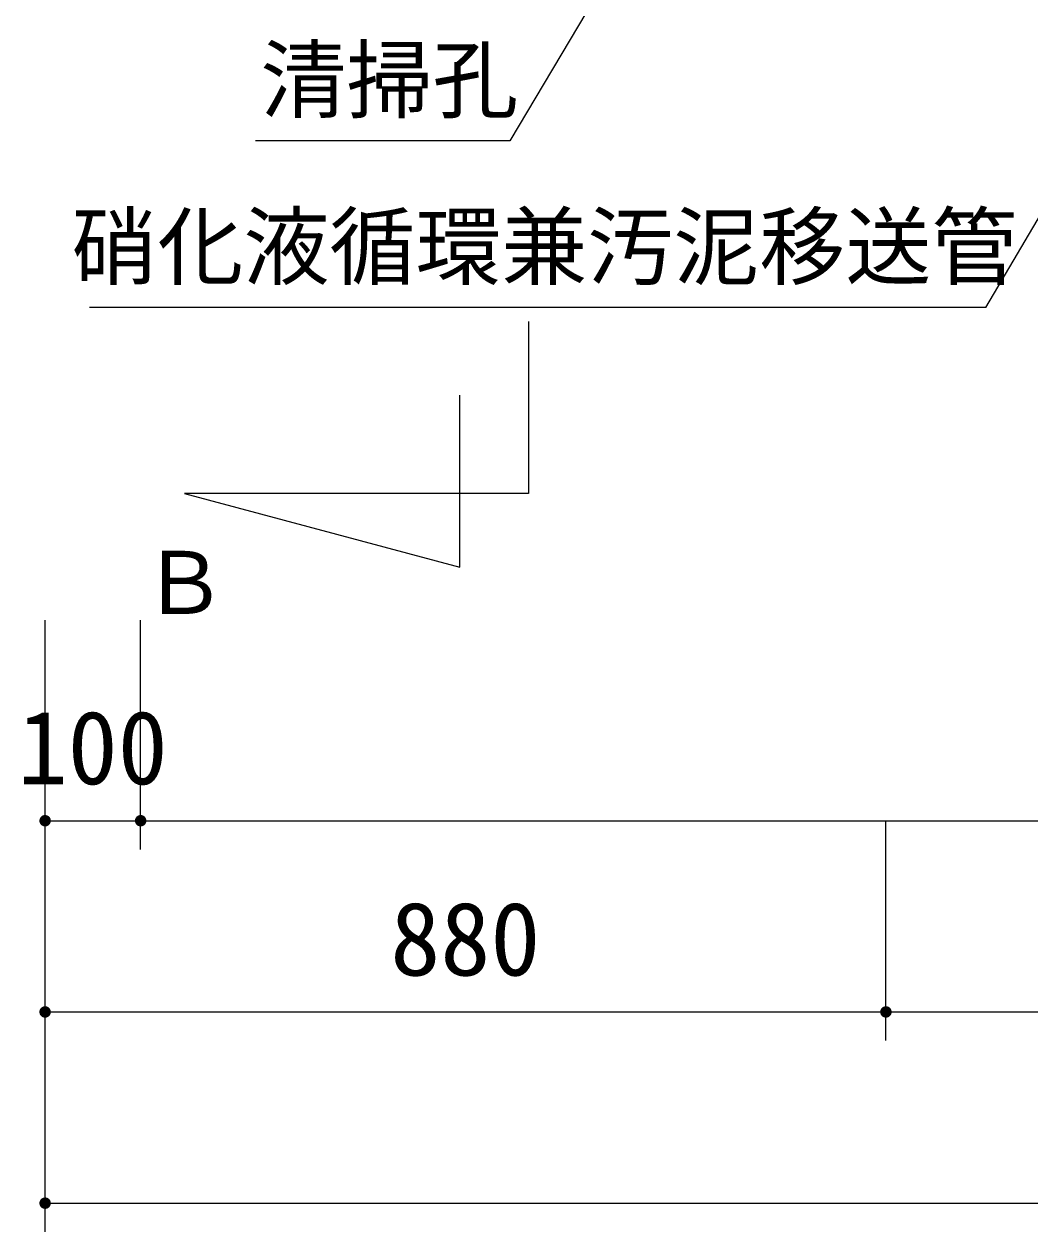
# Model space of a CAD drawing. Units: millimetres, scale not verified. Extents: x -8910 to 8910, y -6308 to 6308.
# Drawn here: x -6174 to -5121, y -742 to 521 of the extents above; entities that cross this region are included whole.
import ezdxf
from ezdxf.enums import TextEntityAlignment as Align

# ---------------------------------------------------------------- set-up
doc = ezdxf.new("R2010")
doc.units = ezdxf.units.MM
doc.header["$LTSCALE"] = 30
for name, color, linetype, lineweight in [('0-0_製作', 5, 'Continuous', 25), ('0-2_機器', 2, 'Continuous', 25), ('0-3_空気管', 3, 'Continuous', 25), ('0-7_文字', 7, 'Continuous', 25)]:
    doc.layers.add(name, color=color, linetype=linetype, lineweight=lineweight)
doc.styles.add('ＭＳ ゴシック', font='')
doc.styles.get('ＭＳ ゴシック').set_extended_font_data('MS Gothic')

msp = doc.modelspace()

# ---------------------------------------------------------------- linework, layer by layer
at = {"layer": '0-0_製作', "color": 2}
for p, q in [((-6151.8, -742.18), (-6151.8, -102.57)), ((-6051.8, -342.18), (-6051.8, -102.57)), ((-5271.8, -542.18), (-5271.8, -312.18))]:
    msp.add_line(p, q, dxfattribs=at)
at = {"layer": '0-0_製作'}
for points in [[(-6157.79, -311.81), (-6151.8, -312.18), (-6157.8, -312.18)], [(-6151.8, -312.18), (-6157.75, -312.94), (-6157.8, -312.18)], [(-6157.69, -311.06), (-6151.8, -312.18), (-6157.79, -311.81)], [(-6151.8, -312.18), (-6157.61, -313.68), (-6157.75, -312.94)], [(-6157.5, -310.33), (-6151.8, -312.18), (-6157.69, -311.06)], [(-6151.8, -312.18), (-6157.38, -314.39), (-6157.61, -313.68)], [(-6157.23, -309.63), (-6151.8, -312.18), (-6157.5, -310.33)], [(-6151.8, -312.18), (-6157.06, -315.07), (-6157.38, -314.39)], [(-6156.86, -308.97), (-6151.8, -312.18), (-6157.23, -309.63)], [(-6151.8, -312.18), (-6156.65, -315.71), (-6157.06, -315.07)], [(-6156.42, -308.36), (-6151.8, -312.18), (-6156.86, -308.97)], [(-6151.8, -312.18), (-6156.17, -316.29), (-6156.65, -315.71)], [(-6155.9, -307.81), (-6151.8, -312.18), (-6156.42, -308.36)], [(-6151.8, -312.18), (-6155.62, -316.81), (-6156.17, -316.29)], [(-6155.32, -307.33), (-6151.8, -312.18), (-6155.9, -307.81)], [(-6151.8, -312.18), (-6155.01, -317.25), (-6155.62, -316.81)], [(-6154.69, -306.93), (-6151.8, -312.18), (-6155.32, -307.33)], [(-6151.8, -312.18), (-6154.35, -317.61), (-6155.01, -317.25)], [(-6154.01, -306.61), (-6151.8, -312.18), (-6154.69, -306.93)], [(-6151.8, -312.18), (-6153.65, -317.89), (-6154.35, -317.61)], [(-6153.29, -306.37), (-6151.8, -312.18), (-6154.01, -306.61)], [(-6151.8, -312.18), (-6152.92, -318.08), (-6153.65, -317.89)], [(-6152.55, -306.23), (-6151.8, -312.18), (-6153.29, -306.37)], [(-6151.8, -312.18), (-6152.17, -318.17), (-6152.92, -318.08)], [(-6151.8, -306.18), (-6151.8, -312.18), (-6152.55, -306.23)], [(-6151.8, -312.18), (-6151.8, -318.18), (-6152.17, -318.17)], [(-6151.8, -306.18), (-6145.8, -312.18), (-6151.8, -312.18)], [(-6151.42, -306.2), (-6145.8, -312.18), (-6151.8, -306.18)], [(-6151.8, -312.18), (-6151.05, -318.14), (-6151.8, -318.18)], [(-6145.8, -312.18), (-6151.05, -318.14), (-6151.8, -312.18)], [(-6150.67, -306.29), (-6145.8, -312.18), (-6151.42, -306.2)], [(-6145.8, -312.18), (-6150.31, -318), (-6151.05, -318.14)], [(-6149.94, -306.48), (-6145.8, -312.18), (-6150.67, -306.29)], [(-6145.8, -312.18), (-6149.59, -317.76), (-6150.31, -318)], [(-6149.24, -306.75), (-6145.8, -312.18), (-6149.94, -306.48)], [(-6145.8, -312.18), (-6148.91, -317.44), (-6149.59, -317.76)], [(-6148.58, -307.12), (-6145.8, -312.18), (-6149.24, -306.75)], [(-6145.8, -312.18), (-6148.27, -317.04), (-6148.91, -317.44)], [(-6147.97, -307.56), (-6145.8, -312.18), (-6148.58, -307.12)], [(-6145.8, -312.18), (-6147.69, -316.56), (-6148.27, -317.04)], [(-6147.42, -308.08), (-6145.8, -312.18), (-6147.97, -307.56)], [(-6145.8, -312.18), (-6147.17, -316.01), (-6147.69, -316.56)], [(-6146.94, -308.66), (-6145.8, -312.18), (-6147.42, -308.08)], [(-6145.8, -312.18), (-6146.73, -315.4), (-6147.17, -316.01)], [(-6146.54, -309.29), (-6145.8, -312.18), (-6146.94, -308.66)], [(-6145.8, -312.18), (-6146.37, -314.74), (-6146.73, -315.4)], [(-6146.22, -309.98), (-6145.8, -312.18), (-6146.54, -309.29)], [(-6145.8, -312.18), (-6146.09, -314.04), (-6146.37, -314.74)], [(-6145.99, -310.69), (-6145.8, -312.18), (-6146.22, -309.98)], [(-6145.8, -312.18), (-6145.9, -313.31), (-6146.09, -314.04)], [(-6145.84, -311.43), (-6145.8, -312.18), (-6145.99, -310.69)], [(-6145.8, -312.18), (-6145.81, -312.56), (-6145.9, -313.31)], [(-6057.79, -311.81), (-6051.8, -312.18), (-6057.8, -312.18)], [(-6051.8, -312.18), (-6057.75, -312.94), (-6057.8, -312.18)], [(-6057.69, -311.06), (-6051.8, -312.18), (-6057.79, -311.81)], [(-6051.8, -312.18), (-6057.61, -313.68), (-6057.75, -312.94)], [(-6057.5, -310.33), (-6051.8, -312.18), (-6057.69, -311.06)], [(-6051.8, -312.18), (-6057.38, -314.39), (-6057.61, -313.68)], [(-6057.23, -309.63), (-6051.8, -312.18), (-6057.5, -310.33)], [(-6051.8, -312.18), (-6057.06, -315.07), (-6057.38, -314.39)], [(-6056.86, -308.97), (-6051.8, -312.18), (-6057.23, -309.63)], [(-6051.8, -312.18), (-6056.65, -315.71), (-6057.06, -315.07)], [(-6056.42, -308.36), (-6051.8, -312.18), (-6056.86, -308.97)], [(-6051.8, -312.18), (-6056.17, -316.29), (-6056.65, -315.71)], [(-6055.9, -307.81), (-6051.8, -312.18), (-6056.42, -308.36)], [(-6051.8, -312.18), (-6055.62, -316.81), (-6056.17, -316.29)], [(-6055.32, -307.33), (-6051.8, -312.18), (-6055.9, -307.81)], [(-6051.8, -312.18), (-6055.01, -317.25), (-6055.62, -316.81)], [(-6054.69, -306.93), (-6051.8, -312.18), (-6055.32, -307.33)], [(-6051.8, -312.18), (-6054.35, -317.61), (-6055.01, -317.25)], [(-6054.01, -306.61), (-6051.8, -312.18), (-6054.69, -306.93)], [(-6051.8, -312.18), (-6053.65, -317.89), (-6054.35, -317.61)], [(-6053.29, -306.37), (-6051.8, -312.18), (-6054.01, -306.61)], [(-6051.8, -312.18), (-6052.92, -318.08), (-6053.65, -317.89)], [(-6052.55, -306.23), (-6051.8, -312.18), (-6053.29, -306.37)], [(-6051.8, -312.18), (-6052.17, -318.17), (-6052.92, -318.08)], [(-6051.8, -306.18), (-6051.8, -312.18), (-6052.55, -306.23)], [(-6051.8, -312.18), (-6051.8, -318.18), (-6052.17, -318.17)], [(-6051.8, -306.18), (-6045.8, -312.18), (-6051.8, -312.18)], [(-6051.42, -306.2), (-6045.8, -312.18), (-6051.8, -306.18)], [(-6051.8, -312.18), (-6051.05, -318.14), (-6051.8, -318.18)], [(-6045.8, -312.18), (-6051.05, -318.14), (-6051.8, -312.18)], [(-6050.67, -306.29), (-6045.8, -312.18), (-6051.42, -306.2)], [(-6045.8, -312.18), (-6050.31, -318), (-6051.05, -318.14)], [(-6049.94, -306.48), (-6045.8, -312.18), (-6050.67, -306.29)], [(-6045.8, -312.18), (-6049.59, -317.76), (-6050.31, -318)], [(-6049.24, -306.75), (-6045.8, -312.18), (-6049.94, -306.48)], [(-6045.8, -312.18), (-6048.91, -317.44), (-6049.59, -317.76)], [(-6048.58, -307.12), (-6045.8, -312.18), (-6049.24, -306.75)], [(-6045.8, -312.18), (-6048.27, -317.04), (-6048.91, -317.44)], [(-6047.97, -307.56), (-6045.8, -312.18), (-6048.58, -307.12)], [(-6045.8, -312.18), (-6047.69, -316.56), (-6048.27, -317.04)], [(-6047.42, -308.08), (-6045.8, -312.18), (-6047.97, -307.56)], [(-6045.8, -312.18), (-6047.17, -316.01), (-6047.69, -316.56)], [(-6046.94, -308.66), (-6045.8, -312.18), (-6047.42, -308.08)], [(-6045.8, -312.18), (-6046.73, -315.4), (-6047.17, -316.01)], [(-6046.54, -309.29), (-6045.8, -312.18), (-6046.94, -308.66)], [(-6045.8, -312.18), (-6046.37, -314.74), (-6046.73, -315.4)], [(-6046.22, -309.98), (-6045.8, -312.18), (-6046.54, -309.29)], [(-6045.8, -312.18), (-6046.09, -314.04), (-6046.37, -314.74)], [(-6045.99, -310.69), (-6045.8, -312.18), (-6046.22, -309.98)], [(-6045.8, -312.18), (-6045.9, -313.31), (-6046.09, -314.04)], [(-6045.84, -311.43), (-6045.8, -312.18), (-6045.99, -310.69)], [(-6045.8, -312.18), (-6045.81, -312.56), (-6045.9, -313.31)], [(-6157.79, -511.81), (-6151.8, -512.18), (-6157.8, -512.18)], [(-6157.8, -512.18), (-6157.61, -513.68), (-6157.75, -512.94)], [(-6151.8, -512.18), (-6157.61, -513.68), (-6157.8, -512.18)], [(-6157.69, -511.06), (-6151.8, -512.18), (-6157.79, -511.81)], [(-6157.5, -510.33), (-6151.8, -512.18), (-6157.69, -511.06)], [(-6151.8, -512.18), (-6157.38, -514.39), (-6157.61, -513.68)], [(-6157.23, -509.63), (-6151.8, -512.18), (-6157.5, -510.33)], [(-6151.8, -512.18), (-6157.06, -515.07), (-6157.38, -514.39)], [(-6156.86, -508.97), (-6151.8, -512.18), (-6157.23, -509.63)], [(-6151.8, -512.18), (-6156.65, -515.71), (-6157.06, -515.07)], [(-6156.42, -508.36), (-6151.8, -512.18), (-6156.86, -508.97)], [(-6151.8, -512.18), (-6156.17, -516.29), (-6156.65, -515.71)], [(-6155.9, -507.81), (-6151.8, -512.18), (-6156.42, -508.36)], [(-6151.8, -512.18), (-6155.62, -516.81), (-6156.17, -516.29)], [(-6155.32, -507.33), (-6151.8, -512.18), (-6155.9, -507.81)], [(-6151.8, -512.18), (-6155.01, -517.25), (-6155.62, -516.81)], [(-6154.69, -506.93), (-6151.8, -512.18), (-6155.32, -507.33)], [(-6151.8, -512.18), (-6154.35, -517.61), (-6155.01, -517.25)], [(-6154.01, -506.61), (-6151.8, -512.18), (-6154.69, -506.93)], [(-6151.8, -512.18), (-6153.65, -517.89), (-6154.35, -517.61)], [(-6153.29, -506.37), (-6151.8, -512.18), (-6154.01, -506.61)], [(-6151.8, -512.18), (-6152.92, -518.08), (-6153.65, -517.89)], [(-6152.55, -506.23), (-6151.8, -512.18), (-6153.29, -506.37)], [(-6151.8, -512.18), (-6152.17, -518.17), (-6152.92, -518.08)], [(-6151.8, -506.18), (-6151.8, -512.18), (-6152.55, -506.23)], [(-6151.8, -512.18), (-6151.8, -518.18), (-6152.17, -518.17)], [(-6151.8, -506.18), (-6145.8, -512.18), (-6151.8, -512.18)], [(-6151.42, -506.2), (-6145.8, -512.18), (-6151.8, -506.18)], [(-6151.8, -512.18), (-6151.05, -518.14), (-6151.8, -518.18)], [(-6145.8, -512.18), (-6151.05, -518.14), (-6151.8, -512.18)], [(-6150.67, -506.29), (-6145.8, -512.18), (-6151.42, -506.2)], [(-6145.8, -512.18), (-6150.31, -518), (-6151.05, -518.14)], [(-6149.94, -506.48), (-6145.8, -512.18), (-6150.67, -506.29)], [(-6145.8, -512.18), (-6149.59, -517.76), (-6150.31, -518)], [(-6149.24, -506.75), (-6145.8, -512.18), (-6149.94, -506.48)], [(-6145.8, -512.18), (-6148.91, -517.44), (-6149.59, -517.76)], [(-6148.58, -507.12), (-6145.8, -512.18), (-6149.24, -506.75)], [(-6145.8, -512.18), (-6148.27, -517.04), (-6148.91, -517.44)], [(-6147.97, -507.56), (-6145.8, -512.18), (-6148.58, -507.12)], [(-6145.8, -512.18), (-6147.69, -516.56), (-6148.27, -517.04)], [(-6147.42, -508.08), (-6145.8, -512.18), (-6147.97, -507.56)], [(-6145.8, -512.18), (-6147.17, -516.01), (-6147.69, -516.56)], [(-6146.94, -508.66), (-6145.8, -512.18), (-6147.42, -508.08)], [(-6145.8, -512.18), (-6146.73, -515.4), (-6147.17, -516.01)], [(-6146.54, -509.29), (-6145.8, -512.18), (-6146.94, -508.66)], [(-6145.8, -512.18), (-6146.37, -514.74), (-6146.73, -515.4)], [(-6146.22, -509.98), (-6145.8, -512.18), (-6146.54, -509.29)], [(-6145.8, -512.18), (-6146.09, -514.04), (-6146.37, -514.74)], [(-6145.99, -510.69), (-6145.8, -512.18), (-6146.22, -509.98)], [(-6145.8, -512.18), (-6145.9, -513.31), (-6146.09, -514.04)], [(-6145.84, -511.43), (-6145.8, -512.18), (-6145.99, -510.69)], [(-6145.8, -512.18), (-6145.81, -512.56), (-6145.9, -513.31)], [(-5277.79, -511.81), (-5271.8, -512.18), (-5277.8, -512.18)], [(-5277.8, -512.18), (-5277.61, -513.68), (-5277.75, -512.94)], [(-5271.8, -512.18), (-5277.61, -513.68), (-5277.8, -512.18)], [(-5277.69, -511.06), (-5271.8, -512.18), (-5277.79, -511.81)], [(-5277.5, -510.33), (-5271.8, -512.18), (-5277.69, -511.06)], [(-5271.8, -512.18), (-5277.38, -514.39), (-5277.61, -513.68)], [(-5277.23, -509.63), (-5271.8, -512.18), (-5277.5, -510.33)], [(-5271.8, -512.18), (-5277.06, -515.07), (-5277.38, -514.39)], [(-5276.86, -508.97), (-5271.8, -512.18), (-5277.23, -509.63)], [(-5271.8, -512.18), (-5276.65, -515.71), (-5277.06, -515.07)], [(-5276.42, -508.36), (-5271.8, -512.18), (-5276.86, -508.97)], [(-5271.8, -512.18), (-5276.17, -516.29), (-5276.65, -515.71)], [(-5275.91, -507.81), (-5271.8, -512.18), (-5276.42, -508.36)], [(-5271.8, -512.18), (-5275.62, -516.81), (-5276.17, -516.29)], [(-5275.33, -507.33), (-5271.8, -512.18), (-5275.91, -507.81)], [(-5271.8, -512.18), (-5275.01, -517.25), (-5275.62, -516.81)], [(-5274.69, -506.93), (-5271.8, -512.18), (-5275.33, -507.33)], [(-5271.8, -512.18), (-5274.35, -517.61), (-5275.01, -517.25)], [(-5274.01, -506.61), (-5271.8, -512.18), (-5274.69, -506.93)], [(-5271.8, -512.18), (-5273.65, -517.89), (-5274.35, -517.61)], [(-5273.29, -506.37), (-5271.8, -512.18), (-5274.01, -506.61)], [(-5271.8, -512.18), (-5272.92, -518.08), (-5273.65, -517.89)], [(-5272.55, -506.23), (-5271.8, -512.18), (-5273.29, -506.37)], [(-5271.8, -512.18), (-5272.18, -518.17), (-5272.92, -518.08)], [(-5271.8, -506.18), (-5271.8, -512.18), (-5272.55, -506.23)], [(-5271.8, -512.18), (-5271.8, -518.18), (-5272.18, -518.17)], [(-5271.8, -506.18), (-5265.8, -512.18), (-5271.8, -512.18)], [(-5271.42, -506.2), (-5265.8, -512.18), (-5271.8, -506.18)], [(-5271.8, -512.18), (-5271.05, -518.14), (-5271.8, -518.18)], [(-5265.8, -512.18), (-5271.05, -518.14), (-5271.8, -512.18)], [(-5270.67, -506.29), (-5265.8, -512.18), (-5271.42, -506.2)], [(-5265.8, -512.18), (-5270.31, -518), (-5271.05, -518.14)], [(-5269.94, -506.48), (-5265.8, -512.18), (-5270.67, -506.29)], [(-5265.8, -512.18), (-5269.59, -517.76), (-5270.31, -518)], [(-5269.24, -506.75), (-5265.8, -512.18), (-5269.94, -506.48)], [(-5265.8, -512.18), (-5268.91, -517.44), (-5269.59, -517.76)], [(-5268.58, -507.12), (-5265.8, -512.18), (-5269.24, -506.75)], [(-5265.8, -512.18), (-5268.27, -517.04), (-5268.91, -517.44)], [(-5267.97, -507.56), (-5265.8, -512.18), (-5268.58, -507.12)], [(-5265.8, -512.18), (-5267.69, -516.56), (-5268.27, -517.04)], [(-5267.42, -508.08), (-5265.8, -512.18), (-5267.97, -507.56)], [(-5265.8, -512.18), (-5267.18, -516.01), (-5267.69, -516.56)], [(-5266.94, -508.66), (-5265.8, -512.18), (-5267.42, -508.08)], [(-5265.8, -512.18), (-5266.73, -515.4), (-5267.18, -516.01)], [(-5266.54, -509.29), (-5265.8, -512.18), (-5266.94, -508.66)], [(-5265.8, -512.18), (-5266.37, -514.74), (-5266.73, -515.4)], [(-5266.22, -509.98), (-5265.8, -512.18), (-5266.54, -509.29)], [(-5265.8, -512.18), (-5266.09, -514.04), (-5266.37, -514.74)], [(-5265.99, -510.69), (-5265.8, -512.18), (-5266.22, -509.98)], [(-5265.8, -512.18), (-5265.9, -513.31), (-5266.09, -514.04)], [(-5265.85, -511.43), (-5265.8, -512.18), (-5265.99, -510.69)], [(-5265.8, -512.18), (-5265.81, -512.56), (-5265.9, -513.31)], [(-6155.32, -707.33), (-6151.8, -712.18), (-6155.9, -707.81)], [(-6154.69, -706.93), (-6151.8, -712.18), (-6155.32, -707.33)], [(-6154.01, -706.61), (-6151.8, -712.18), (-6154.69, -706.93)], [(-6153.29, -706.37), (-6151.8, -712.18), (-6154.01, -706.61)], [(-6152.55, -706.23), (-6151.8, -712.18), (-6153.29, -706.37)], [(-6151.8, -706.18), (-6151.8, -712.18), (-6152.55, -706.23)], [(-6151.8, -706.18), (-6145.8, -712.18), (-6151.8, -712.18)], [(-6151.42, -706.2), (-6145.8, -712.18), (-6151.8, -706.18)], [(-6150.67, -706.29), (-6145.8, -712.18), (-6151.42, -706.2)], [(-6149.94, -706.48), (-6145.8, -712.18), (-6150.67, -706.29)], [(-6149.24, -706.75), (-6145.8, -712.18), (-6149.94, -706.48)], [(-6148.58, -707.12), (-6145.8, -712.18), (-6149.24, -706.75)], [(-6147.97, -707.56), (-6145.8, -712.18), (-6148.58, -707.12)], [(-6157.79, -711.81), (-6151.8, -712.18), (-6157.8, -712.18)], [(-6157.8, -712.18), (-6157.61, -713.68), (-6157.75, -712.94)], [(-6151.8, -712.18), (-6157.61, -713.68), (-6157.8, -712.18)], [(-6157.69, -711.06), (-6151.8, -712.18), (-6157.79, -711.81)], [(-6157.5, -710.33), (-6151.8, -712.18), (-6157.69, -711.06)], [(-6151.8, -712.18), (-6157.38, -714.39), (-6157.61, -713.68)], [(-6157.23, -709.63), (-6151.8, -712.18), (-6157.5, -710.33)], [(-6151.8, -712.18), (-6157.06, -715.07), (-6157.38, -714.39)], [(-6156.86, -708.97), (-6151.8, -712.18), (-6157.23, -709.63)], [(-6151.8, -712.18), (-6156.65, -715.71), (-6157.06, -715.07)], [(-6156.42, -708.36), (-6151.8, -712.18), (-6156.86, -708.97)], [(-6151.8, -712.18), (-6156.17, -716.29), (-6156.65, -715.71)], [(-6155.9, -707.81), (-6151.8, -712.18), (-6156.42, -708.36)], [(-6151.8, -712.18), (-6155.62, -716.81), (-6156.17, -716.29)], [(-6151.8, -712.18), (-6155.01, -717.25), (-6155.62, -716.81)], [(-6151.8, -712.18), (-6154.35, -717.61), (-6155.01, -717.25)], [(-6151.8, -712.18), (-6153.65, -717.89), (-6154.35, -717.61)], [(-6151.8, -712.18), (-6152.92, -718.08), (-6153.65, -717.89)], [(-6151.8, -712.18), (-6152.17, -718.17), (-6152.92, -718.08)], [(-6151.8, -712.18), (-6151.8, -718.18), (-6152.17, -718.17)], [(-6151.8, -712.18), (-6151.05, -718.14), (-6151.8, -718.18)], [(-6145.8, -712.18), (-6151.05, -718.14), (-6151.8, -712.18)], [(-6145.8, -712.18), (-6150.31, -718), (-6151.05, -718.14)], [(-6145.8, -712.18), (-6149.59, -717.76), (-6150.31, -718)], [(-6145.8, -712.18), (-6148.91, -717.44), (-6149.59, -717.76)], [(-6145.8, -712.18), (-6148.27, -717.04), (-6148.91, -717.44)], [(-6145.8, -712.18), (-6147.69, -716.56), (-6148.27, -717.04)], [(-6147.42, -708.08), (-6145.8, -712.18), (-6147.97, -707.56)], [(-6145.8, -712.18), (-6147.17, -716.01), (-6147.69, -716.56)], [(-6146.94, -708.66), (-6145.8, -712.18), (-6147.42, -708.08)], [(-6145.8, -712.18), (-6146.73, -715.4), (-6147.17, -716.01)], [(-6146.54, -709.29), (-6145.8, -712.18), (-6146.94, -708.66)], [(-6145.8, -712.18), (-6146.37, -714.74), (-6146.73, -715.4)], [(-6146.22, -709.98), (-6145.8, -712.18), (-6146.54, -709.29)], [(-6145.8, -712.18), (-6146.09, -714.04), (-6146.37, -714.74)], [(-6145.99, -710.69), (-6145.8, -712.18), (-6146.22, -709.98)], [(-6145.8, -712.18), (-6145.9, -713.31), (-6146.09, -714.04)], [(-6145.84, -711.43), (-6145.8, -712.18), (-6145.99, -710.69)], [(-6145.8, -712.18), (-6145.81, -712.56), (-6145.9, -713.31)]]:
    msp.add_solid(points, dxfattribs=at)
at = {"layer": '0-2_機器'}
for p, q in [((-6151.8, -312.18), (-6051.8, -312.18)), ((-6051.8, -312.18), (-3651.8, -312.18)), ((-6151.8, -512.18), (-5271.8, -512.18)), ((-5271.8, -512.18), (-4541.8, -512.18)), ((-6151.8, -712.18), (-3551.8, -712.18))]:
    msp.add_line(p, q, dxfattribs=at)
at = {"layer": '0-3_空気管'}
for p, q in [((-5645.86, 210.08), (-5645.86, 30.08)), ((-5717.86, -47.09), (-5717.86, 132.91)), ((-6005.86, 30.08), (-5717.86, -47.09)), ((-5645.86, 30.08), (-6005.86, 30.08))]:
    msp.add_line(p, q, dxfattribs=at)
at = {"layer": '0-7_文字', "color": 3}
for p, q in [((-5167.29, 224.53), (-4499.37, 1357.74)), ((-5228.63, 1132.02), (-5665.51, 398.99)), ((-5665.51, 398.99), (-5931.51, 398.99)), ((-5167.29, 224.53), (-6105.29, 224.53))]:
    msp.add_line(p, q, dxfattribs=at)

# ---------------------------------------------------------------- texts
at = {"layer": '0-0_製作', "color": 4, "style": 'ＭＳ ゴシック'}
for s, p in [('100', (-6180.55, -297.18)), ('880', (-5790.55, -497.18))]:
    msp.add_text(s, height=76.98, dxfattribs=at).set_placement(p, align=Align.BOTTOM_LEFT)
at = {"layer": '0-3_空気管', "color": 4, "style": 'ＭＳ ゴシック'}
msp.add_text('Ｂ', height=65.98, dxfattribs=at).set_placement((-6051.13, -115.77), align=Align.BOTTOM_LEFT)
at = {"layer": '0-7_文字', "color": 4, "style": 'ＭＳ ゴシック'}
for s, p in [('清掃孔', (-5926.51, 409.99)), ('硝化液循環兼汚泥移送管', (-6124.29, 235.53))]:
    msp.add_text(s, height=65.98, dxfattribs=at).set_placement(p, align=Align.BOTTOM_LEFT)

doc.saveas('drawing.dxf')
